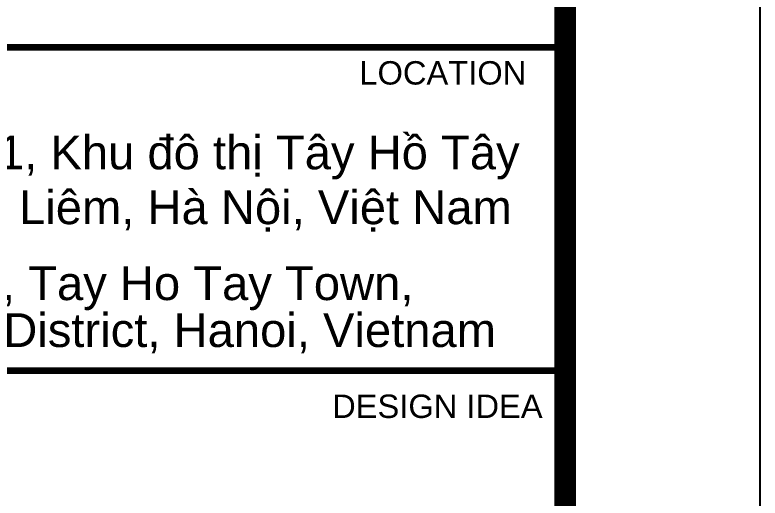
# Model space of a CAD drawing. Header units: millimetres. Extents: x 0 to 841, y 0 to 594.
# Drawn here: x 783.6 to 841, y 181.1 to 218.3 of the extents above; entities that cross this region are included whole.
import ezdxf
from ezdxf.enums import TextEntityAlignment as Align

# ---------------------------------------------------------------- set-up
doc = ezdxf.new("R2010")
doc.units = ezdxf.units.MM
doc.header["$MEASUREMENT"] = 0
doc.layers.add('$0$TABLE', color=9, linetype='Continuous')
doc.layers.add('TABLE', color=9, linetype='Continuous')
doc.layers.add('title-vertical$0$textnho', color=2, linetype='Continuous', lineweight=18)
doc.styles.add('Arial', font='arial.ttf')

msp = doc.modelspace()

# ---------------------------------------------------------------- linework, layer by layer
at = {"layer": '$0$TABLE', "color": 0}
msp.add_lwpolyline([(0, 0), (841, 0), (841, 594), (0, 594)], close=True, dxfattribs=at)
at = {"layer": 'TABLE', "const_width": 1.667}
msp.add_lwpolyline([(826, 17), (826, 577), (25, 577), (25, 17)], close=True, dxfattribs=at)
at = {"layer": 'TABLE', "const_width": 0.5}
for points in [[(757, 215.792), (826, 215.792)], [(757, 190.912), (826, 190.912)]]:
    msp.add_lwpolyline(points, dxfattribs=at)
at = {"layer": 'title-vertical$0$textnho'}
msp.add_lwpolyline([(0, 594), (0, 0), (841, 0), (841, 594), (0, 594)], dxfattribs=at)

# ---------------------------------------------------------------- texts
at = {"layer": 'TABLE', "style": 'Arial'}
for s, p in [('LOCATION', (810.141, 212.931)), ('DESIGN IDEA', (808.047, 187.266))]:
    msp.add_text(s, height=1.8, dxfattribs=at).set_placement(p)
at = {"layer": 'TABLE', "color": 1, "style": 'Arial'}
for s, p in [('Ô đất B3 -CC1, Khu đô thị Tây Hồ Tây', (791.5, 207.667)), ('Quận Bắc Từ Liêm, Hà Nội, Việt Nam', (791.5, 203.466))]:
    msp.add_text(s, height=2.6, dxfattribs=at).set_placement(p, align=Align.MIDDLE)
at = {"layer": 'TABLE', "color": 9, "style": 'Arial'}
for s, p in [('B3 -CC1, Tay Ho Tay Town,', (791.5, 196.34)), ('Bac Tu Liem District, Hanoi, Vietnam ', (791.5, 192.728))]:
    msp.add_text(s, height=2.6, dxfattribs=at).set_placement(p, align=Align.CENTER)

doc.saveas('drawing.dxf')
